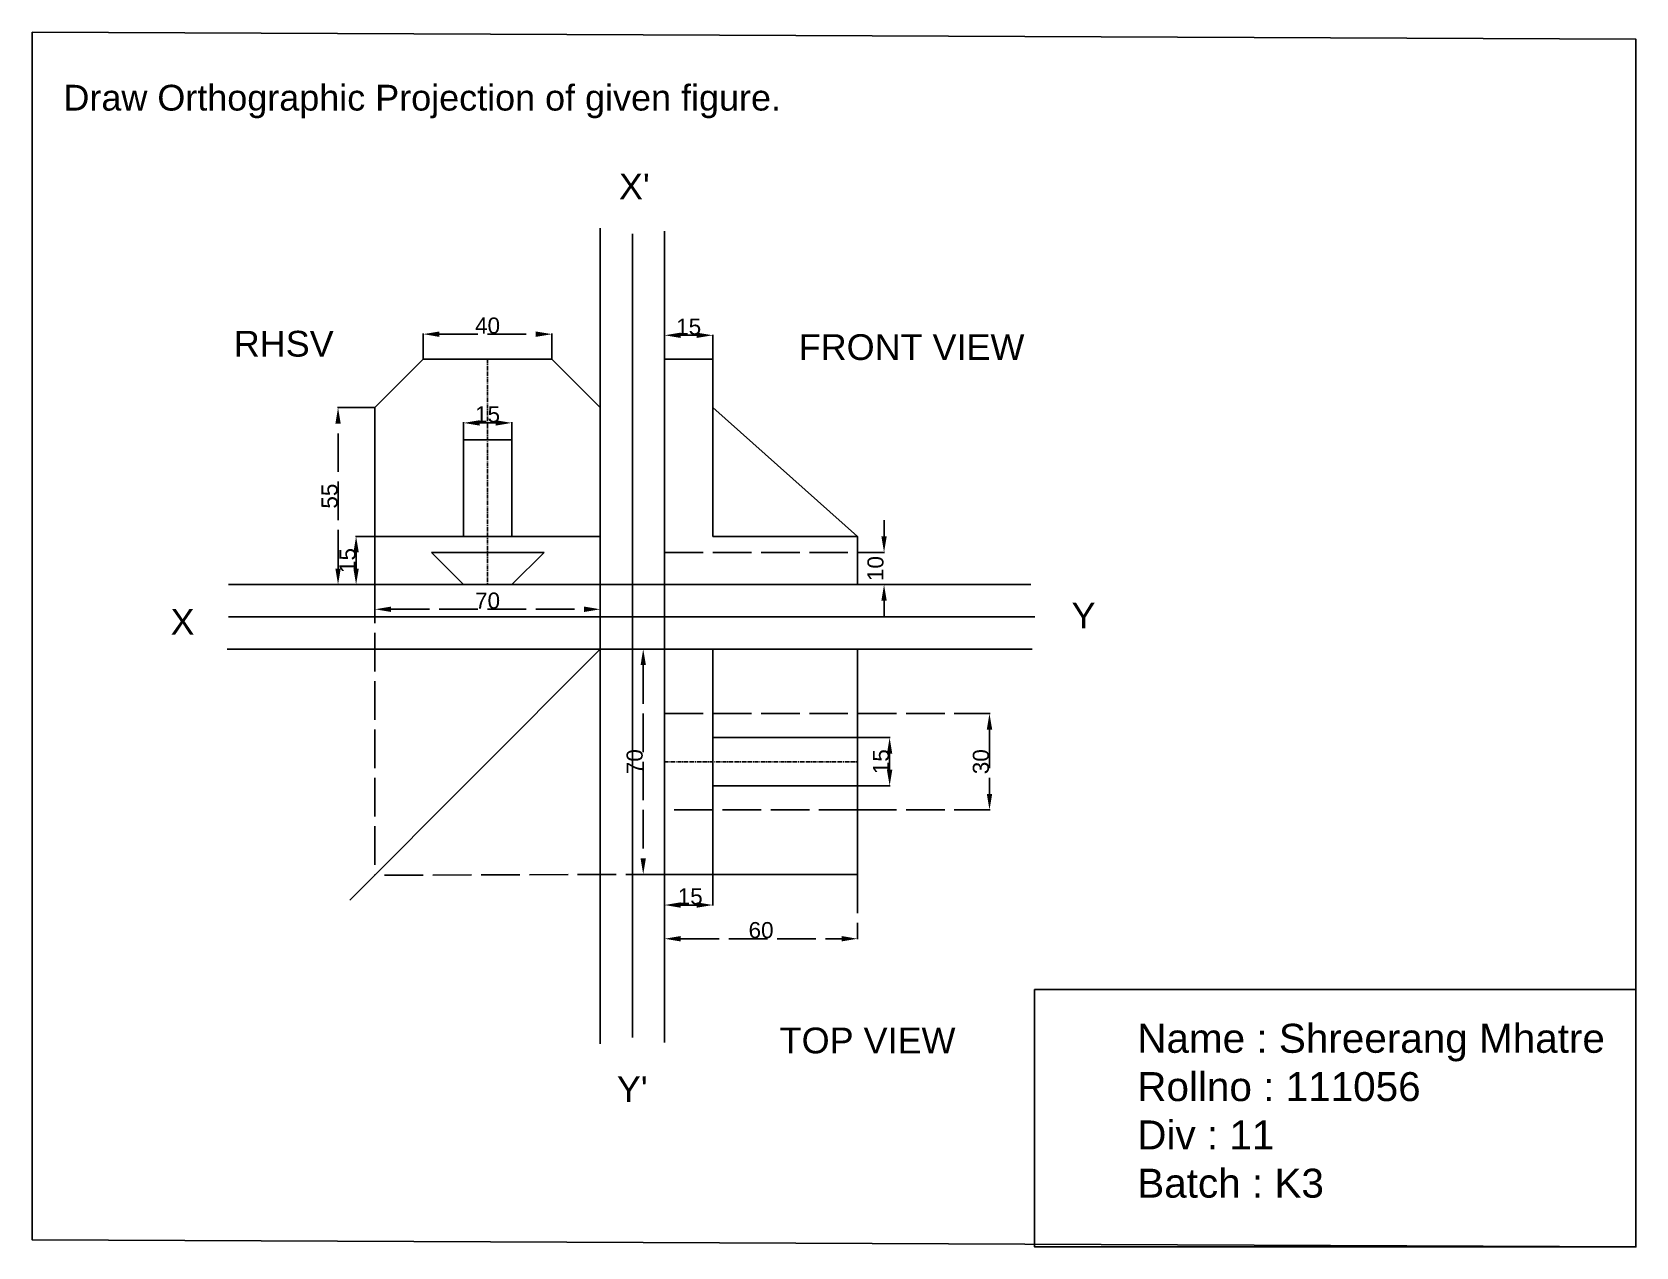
# Model space of a CAD drawing. Header units: inches. Extents: x -61 to 437, y -65 to 312.
import ezdxf

# ---------------------------------------------------------------- set-up
doc = ezdxf.new("R2010")
doc.units = ezdxf.units.IN
doc.header["$MEASUREMENT"] = 0
doc.linetypes.add('ACAD_ISO02W100', pattern=[15, 12, -3])
doc.linetypes.add('CENTER', pattern=[2, 1.25, -0.25, 0.25, -0.25])
doc.styles.add('Annotative', font='arial.ttf')
doc.styles.get("Standard").update_dxf_attribs({"font": 'arial.ttf'})
doc.dimstyles.get("Standard").update_dxf_attribs({"dimtxt": 5, "dimasz": 5, "dimexe": 0.18, "dimexo": 0.0625, "dimgap": 0.09, "dimtad": 1, "dimdec": 4, "dimzin": 0, "dimdsep": 46, "dimtxsty": 'Annotative', "dimcen": 0.09, "dimadec": 0, "dimazin": 0, "dimtfac": 1, "dimtdec": 4, "dimtofl": 0, "dimtmove": 0, "dimatfit": 3, "dimfxl": 1, "dimtolj": 1, "dimtzin": 0, "dimarcsym": 0})

# ---------------------------------------------------------------- blocks, each defined once
blk = doc.blocks.new('*D2')
at = {"color": 0, "linetype": 'ACAD_ISO02W100', "lineweight": -2, "transparency": 16777216}
for p, q in [((45.18, 195.78), (33.6, 195.78)), ((33.78, 145.78), (33.78, 190.78)), ((45.18, 140.78), (33.6, 140.78))]:
    blk.add_line(p, q, dxfattribs=at)
at = {"color": 0, "linetype": 'ACAD_ISO02W100', "transparency": 16777216}
for points in [[(32.95, 190.78), (34.61, 190.78), (33.78, 195.78)], [(32.95, 145.78), (34.61, 145.78), (33.78, 140.78)]]:
    blk.add_solid(points, dxfattribs=at)
at = {"layer": 'Defpoints', "color": 0, "linetype": 'ACAD_ISO02W100', "transparency": 16777216}
for p in [(33.78, 195.78), (45.24, 195.78), (45.24, 140.78)]:
    blk.add_point(p, dxfattribs=at)
at = {"color": 0, "linetype": 'ACAD_ISO02W100', "transparency": 16777216, "insert": (31.15, 168.28), "char_height": 5, "attachment_point": 5, "rotation": 90, "style": 'Annotative'}
blk.add_mtext('\\A1;55', dxfattribs=at)
blk = doc.blocks.new('*D3')
at = {"color": 0, "linetype": 'ACAD_ISO02W100', "lineweight": -2, "transparency": 16777216}
for p, q in [((60.24, 210.84), (60.24, 218.78)), ((65.24, 218.6), (95.24, 218.6)), ((100.24, 210.84), (100.24, 218.78))]:
    blk.add_line(p, q, dxfattribs=at)
at = {"color": 0, "linetype": 'ACAD_ISO02W100', "transparency": 16777216}
for points in [[(65.24, 219.43), (65.24, 217.76), (60.24, 218.6)], [(95.24, 219.43), (95.24, 217.76), (100.24, 218.6)]]:
    blk.add_solid(points, dxfattribs=at)
at = {"layer": 'Defpoints', "color": 0, "linetype": 'ACAD_ISO02W100', "transparency": 16777216}
for p in [(100.24, 218.6), (60.24, 210.78), (100.24, 210.78)]:
    blk.add_point(p, dxfattribs=at)
at = {"color": 0, "linetype": 'ACAD_ISO02W100', "transparency": 16777216, "insert": (80.24, 221.24), "char_height": 5, "attachment_point": 5, "style": 'Annotative'}
blk.add_mtext('\\A1;40', dxfattribs=at)
blk = doc.blocks.new('*D4')
at = {"color": 0, "linetype": 'ACAD_ISO02W100', "lineweight": -2, "transparency": 16777216}
for p, q in [((45.24, 140.72), (45.24, 132.95)), ((115.24, 140.72), (115.24, 132.95)), ((50.24, 133.13), (110.24, 133.13))]:
    blk.add_line(p, q, dxfattribs=at)
at = {"color": 0, "linetype": 'ACAD_ISO02W100', "transparency": 16777216}
for points in [[(50.24, 133.97), (50.24, 132.3), (45.24, 133.13)], [(110.24, 133.97), (110.24, 132.3), (115.24, 133.13)]]:
    blk.add_solid(points, dxfattribs=at)
at = {"layer": 'Defpoints', "color": 0, "linetype": 'ACAD_ISO02W100', "transparency": 16777216}
for p in [(45.24, 140.78), (115.24, 140.78), (115.24, 133.13)]:
    blk.add_point(p, dxfattribs=at)
at = {"color": 0, "linetype": 'ACAD_ISO02W100', "transparency": 16777216, "insert": (80.24, 135.78), "char_height": 5, "attachment_point": 5, "style": 'Annotative'}
blk.add_mtext('\\A1;70', dxfattribs=at)
blk = doc.blocks.new('*D5')
at = {"color": 0, "linetype": 'ACAD_ISO02W100', "lineweight": -2, "transparency": 16777216}
for p, q in [((72.74, 185.84), (72.74, 191.21)), ((77.74, 191.03), (82.74, 191.03)), ((87.74, 185.84), (87.74, 191.21))]:
    blk.add_line(p, q, dxfattribs=at)
at = {"color": 0, "linetype": 'ACAD_ISO02W100', "transparency": 16777216}
for points in [[(77.74, 191.86), (77.74, 190.19), (72.74, 191.03)], [(82.74, 191.86), (82.74, 190.19), (87.74, 191.03)]]:
    blk.add_solid(points, dxfattribs=at)
at = {"layer": 'Defpoints', "color": 0, "linetype": 'ACAD_ISO02W100', "transparency": 16777216}
for p in [(87.74, 191.03), (72.74, 185.78), (87.74, 185.78)]:
    blk.add_point(p, dxfattribs=at)
at = {"color": 0, "linetype": 'ACAD_ISO02W100', "transparency": 16777216, "insert": (80.24, 193.67), "char_height": 5, "attachment_point": 5, "style": 'Annotative'}
blk.add_mtext('\\A1;15', dxfattribs=at)
blk = doc.blocks.new('*D6')
at = {"color": 0, "linetype": 'ACAD_ISO02W100', "lineweight": -2, "transparency": 16777216}
for p, q in [((203.46, 155.78), (203.46, 160.78)), ((195.3, 150.78), (203.64, 150.78)), ((195.3, 140.78), (203.64, 140.78)), ((203.46, 135.78), (203.46, 130.78))]:
    blk.add_line(p, q, dxfattribs=at)
at = {"color": 0, "linetype": 'ACAD_ISO02W100', "transparency": 16777216}
for points in [[(202.63, 155.78), (204.29, 155.78), (203.46, 150.78)], [(202.63, 135.78), (204.29, 135.78), (203.46, 140.78)]]:
    blk.add_solid(points, dxfattribs=at)
at = {"layer": 'Defpoints', "color": 0, "linetype": 'ACAD_ISO02W100', "transparency": 16777216}
for p in [(195.24, 150.78), (195.24, 140.78), (203.46, 140.78)]:
    blk.add_point(p, dxfattribs=at)
at = {"color": 0, "linetype": 'ACAD_ISO02W100', "transparency": 16777216, "insert": (200.82, 145.78), "char_height": 5, "attachment_point": 5, "rotation": 90, "style": 'Annotative'}
blk.add_mtext('\\A1;10', dxfattribs=at)
blk = doc.blocks.new('*D7')
at = {"color": 0, "linetype": 'ACAD_ISO02W100', "lineweight": -2, "transparency": 16777216}
for p, q in [((135.24, 210.84), (135.24, 218.43)), ((140.24, 218.25), (145.24, 218.25)), ((150.24, 210.84), (150.24, 218.43))]:
    blk.add_line(p, q, dxfattribs=at)
at = {"color": 0, "linetype": 'ACAD_ISO02W100', "transparency": 16777216}
for points in [[(140.24, 219.08), (140.24, 217.42), (135.24, 218.25)], [(145.24, 219.08), (145.24, 217.42), (150.24, 218.25)]]:
    blk.add_solid(points, dxfattribs=at)
at = {"layer": 'Defpoints', "color": 0, "linetype": 'ACAD_ISO02W100', "transparency": 16777216}
for p in [(150.24, 218.25), (135.24, 210.78), (150.24, 210.78)]:
    blk.add_point(p, dxfattribs=at)
at = {"color": 0, "linetype": 'ACAD_ISO02W100', "transparency": 16777216, "insert": (142.74, 220.89), "char_height": 5, "attachment_point": 5, "style": 'Annotative'}
blk.add_mtext('\\A1;15', dxfattribs=at)
blk = doc.blocks.new('*D8')
at = {"color": 0, "linetype": 'ACAD_ISO02W100', "lineweight": -2, "transparency": 16777216}
for p, q in [((45.18, 155.78), (39.21, 155.78)), ((39.39, 150.78), (39.39, 145.78)), ((45.18, 140.78), (39.21, 140.78))]:
    blk.add_line(p, q, dxfattribs=at)
at = {"color": 0, "linetype": 'ACAD_ISO02W100', "transparency": 16777216}
for points in [[(38.56, 150.78), (40.22, 150.78), (39.39, 155.78)], [(38.56, 145.78), (40.22, 145.78), (39.39, 140.78)]]:
    blk.add_solid(points, dxfattribs=at)
at = {"layer": 'Defpoints', "color": 0, "linetype": 'ACAD_ISO02W100', "transparency": 16777216}
for p in [(45.24, 155.78), (39.39, 140.78), (45.24, 140.78)]:
    blk.add_point(p, dxfattribs=at)
at = {"color": 0, "linetype": 'ACAD_ISO02W100', "transparency": 16777216, "insert": (36.75, 148.28), "char_height": 5, "attachment_point": 5, "rotation": 90, "style": 'Annotative'}
blk.add_mtext('\\A1;15', dxfattribs=at)
blk = doc.blocks.new('*D9')
at = {"color": 0, "linetype": 'ACAD_ISO02W100', "lineweight": -2, "transparency": 16777216}
for p, q in [((135.18, 120.78), (128.44, 120.78)), ((128.62, 115.78), (128.62, 55.78)), ((135.18, 50.78), (128.44, 50.78))]:
    blk.add_line(p, q, dxfattribs=at)
at = {"color": 0, "linetype": 'ACAD_ISO02W100', "transparency": 16777216}
for points in [[(127.79, 115.78), (129.45, 115.78), (128.62, 120.78)], [(127.79, 55.78), (129.45, 55.78), (128.62, 50.78)]]:
    blk.add_solid(points, dxfattribs=at)
at = {"layer": 'Defpoints', "color": 0, "linetype": 'ACAD_ISO02W100', "transparency": 16777216}
for p in [(135.24, 120.78), (128.62, 50.78), (135.24, 50.78)]:
    blk.add_point(p, dxfattribs=at)
at = {"color": 0, "linetype": 'ACAD_ISO02W100', "transparency": 16777216, "insert": (125.98, 85.78), "char_height": 5, "attachment_point": 5, "rotation": 90, "style": 'Annotative'}
blk.add_mtext('\\A1;70', dxfattribs=at)
blk = doc.blocks.new('*D10')
at = {"color": 0, "linetype": 'ACAD_ISO02W100', "lineweight": -2, "transparency": 16777216}
for p, q in [((135.24, 50.72), (135.24, 30.6)), ((195.24, 50.72), (195.24, 30.6)), ((140.24, 30.78), (190.24, 30.78))]:
    blk.add_line(p, q, dxfattribs=at)
at = {"color": 0, "linetype": 'ACAD_ISO02W100', "transparency": 16777216}
for points in [[(140.24, 31.62), (140.24, 29.95), (135.24, 30.78)], [(190.24, 31.62), (190.24, 29.95), (195.24, 30.78)]]:
    blk.add_solid(points, dxfattribs=at)
at = {"layer": 'Defpoints', "color": 0, "linetype": 'ACAD_ISO02W100', "transparency": 16777216}
for p in [(135.24, 50.78), (195.24, 50.78), (195.24, 30.78)]:
    blk.add_point(p, dxfattribs=at)
at = {"color": 0, "linetype": 'ACAD_ISO02W100', "transparency": 16777216, "insert": (165.24, 33.43), "char_height": 5, "attachment_point": 5, "style": 'Annotative'}
blk.add_mtext('\\A1;60', dxfattribs=at)
blk = doc.blocks.new('*D11')
at = {"color": 0, "linetype": 'ACAD_ISO02W100', "lineweight": -2, "transparency": 16777216}
for p, q in [((135.24, 50.72), (135.24, 41.08)), ((150.24, 50.72), (150.24, 41.08)), ((140.24, 41.26), (145.24, 41.26))]:
    blk.add_line(p, q, dxfattribs=at)
at = {"color": 0, "linetype": 'ACAD_ISO02W100', "transparency": 16777216}
for points in [[(140.24, 42.09), (140.24, 40.42), (135.24, 41.26)], [(145.24, 42.09), (145.24, 40.42), (150.24, 41.26)]]:
    blk.add_solid(points, dxfattribs=at)
at = {"layer": 'Defpoints', "color": 0, "linetype": 'ACAD_ISO02W100', "transparency": 16777216}
for p in [(135.24, 50.78), (150.24, 50.78), (150.24, 41.26)]:
    blk.add_point(p, dxfattribs=at)
at = {"color": 0, "linetype": 'ACAD_ISO02W100', "transparency": 16777216, "insert": (143.21, 43.9), "char_height": 5, "attachment_point": 5, "style": 'Annotative'}
blk.add_mtext('\\A1;15', dxfattribs=at)
blk = doc.blocks.new('*D12')
at = {"color": 0, "linetype": 'ACAD_ISO02W100', "lineweight": -2, "transparency": 16777216}
for p, q in [((195.3, 93.28), (205.37, 93.28)), ((205.19, 88.28), (205.19, 83.28)), ((195.3, 78.28), (205.37, 78.28))]:
    blk.add_line(p, q, dxfattribs=at)
at = {"color": 0, "linetype": 'ACAD_ISO02W100', "transparency": 16777216}
for points in [[(204.35, 88.28), (206.02, 88.28), (205.19, 93.28)], [(204.35, 83.28), (206.02, 83.28), (205.19, 78.28)]]:
    blk.add_solid(points, dxfattribs=at)
at = {"layer": 'Defpoints', "color": 0, "linetype": 'ACAD_ISO02W100', "transparency": 16777216}
for p in [(195.24, 93.28), (195.24, 78.28), (205.19, 78.28)]:
    blk.add_point(p, dxfattribs=at)
at = {"color": 0, "linetype": 'ACAD_ISO02W100', "transparency": 16777216, "insert": (202.54, 85.78), "char_height": 5, "attachment_point": 5, "rotation": 90, "style": 'Annotative'}
blk.add_mtext('\\A1;15', dxfattribs=at)
blk = doc.blocks.new('*D13')
at = {"color": 0, "linetype": 'ACAD_ISO02W100', "lineweight": -2, "transparency": 16777216}
for p, q in [((195.3, 100.78), (236.4, 100.78)), ((236.22, 95.78), (236.22, 75.78)), ((195.3, 70.78), (236.4, 70.78))]:
    blk.add_line(p, q, dxfattribs=at)
at = {"color": 0, "linetype": 'ACAD_ISO02W100', "transparency": 16777216}
for points in [[(235.39, 95.78), (237.06, 95.78), (236.22, 100.78)], [(235.39, 75.78), (237.06, 75.78), (236.22, 70.78)]]:
    blk.add_solid(points, dxfattribs=at)
at = {"layer": 'Defpoints', "color": 0, "linetype": 'ACAD_ISO02W100', "transparency": 16777216}
for p in [(195.24, 100.78), (195.24, 70.78), (236.22, 70.78)]:
    blk.add_point(p, dxfattribs=at)
at = {"color": 0, "linetype": 'ACAD_ISO02W100', "transparency": 16777216, "insert": (233.58, 85.78), "char_height": 5, "attachment_point": 5, "rotation": 90, "style": 'Annotative'}
blk.add_mtext('\\A1;30', dxfattribs=at)

msp = doc.modelspace()

# ---------------------------------------------------------------- linework, layer by layer
at = {"color": 41, "true_color": 0xf4ee51}
for p, q in [((115.24113, 251.55336), (115.24113, -1.83571)), ((135.24113, 250.5808), (135.24113, -1.45558)), ((249.08278, 140.78047), (-0.26045, 140.78047)), ((249.48888, 120.78047), (-0.66654, 120.78047))]:
    msp.add_line(p, q, dxfattribs=at)
at = {"color": 240, "true_color": 0xed1f24}
for p, q in [((125.24113, 249.76689), (125.24113, 0.06495)), ((250.30107, 130.78047), (-0.26045, 130.78047))]:
    msp.add_line(p, q, dxfattribs=at)
at = {"color": 7}
for p, q in [((60.24113, 210.78047), (45.24113, 195.78047)), ((100.24113, 210.78047), (60.24113, 210.78047)), ((100.24113, 210.78047), (115.24113, 195.78047)), ((135.24113, 140.78047), (135.24113, 210.78047)), ((135.24113, 210.78047), (150.24113, 210.78047)), ((150.24113, 210.78047), (150.24113, 155.78047)), ((150.24113, 210.78047), (150.24113, 195.78047)), ((45.24113, 140.78047), (45.24113, 195.78047)), ((115.24113, 140.78047), (115.24113, 195.78047)), ((150.24113, 195.78047), (195.24113, 155.78047)), ((72.74113, 155.78047), (72.74113, 185.78047)), ((72.74113, 185.78047), (87.74113, 185.78047)), ((87.74113, 185.78047), (87.74113, 155.78047)), ((45.24113, 155.78047), (115.24113, 155.78047)), ((150.24113, 155.78047), (195.24113, 155.78047)), ((195.24113, 155.78047), (195.24113, 140.78047)), ((97.82567, 150.78047), (62.84417, 150.78047)), ((72.74113, 140.78047), (62.84417, 150.78047)), ((87.74113, 140.78047), (97.82567, 150.78047)), ((115.24113, 140.78047), (115.24113, 150.78047)), ((45.24113, 140.78047), (72.74113, 140.78047)), ((115.24113, 140.78047), (87.74113, 140.78047)), ((195.24113, 140.78047), (135.24113, 140.78047)), ((135.24113, 120.78047), (135.24113, 50.78047)), ((195.24113, 120.78047), (135.24113, 120.78047)), ((150.24113, 120.78047), (150.24113, 50.78047)), ((195.24113, 50.78047), (195.24113, 120.78047)), ((150.24113, 93.28047), (195.24113, 93.28047)), ((195.24113, 78.28047), (150.24113, 78.28047)), ((135.24113, 50.78047), (195.24113, 50.78047))]:
    msp.add_line(p, q, dxfattribs=at)
at = {"color": 6, "linetype": 'CENTER'}
for p, q in [((80.24113, 210.78047), (80.24113, 140.78047)), ((135.24113, 85.78047), (195.24113, 85.78047))]:
    msp.add_line(p, q, dxfattribs=at)
at = {"color": 143, "linetype": 'CENTER', "true_color": 0x7aafdf}
msp.add_line((80.24113, 210.78047), (100.24113, 210.78047), dxfattribs=at)
at = {"color": 143, "true_color": 0x7aafdf}
for p, q in [((45.24113, 195.78047), (45.24113, 140.78047)), ((45.24113, 140.78047), (45.24113, 155.78047)), ((115.24113, 155.78047), (115.24113, 140.78047)), ((72.74113, 140.78047), (45.24113, 140.78047)), ((115.24113, 140.78047), (87.74113, 140.78047)), ((135.24113, 120.78047), (150.24113, 120.78047)), ((150.24113, 85.78047), (150.24113, 93.28047)), ((150.24113, 78.28047), (150.24113, 93.28047)), ((195.24113, 93.28047), (195.24113, 78.28047))]:
    msp.add_line(p, q, dxfattribs=at)
at = {"color": 30, "linetype": 'ACAD_ISO02W100', "true_color": 0xf8991e}
for p, q in [((135.24113, 150.78047), (195.24113, 150.78047)), ((135.24113, 100.78047), (195.24113, 100.78047)), ((195.24113, 70.78047), (135.24113, 70.78047))]:
    msp.add_line(p, q, dxfattribs=at)
at = {"color": 41, "linetype": 'ACAD_ISO02W100', "true_color": 0xf4ee51}
for p in [(45.24113, 140.78047), (135.24113, 50.78047)]:
    msp.add_line(p, (45.24113, 50.51041), dxfattribs=at)
msp.add_line((125.24113, 130.78047), (250.30107, 130.78047))
at = {"color": 41, "linetype": 'Continuous', "true_color": 0xf4ee51}
msp.add_line((115.24113, 120.78047), (37.47945, 42.71877), dxfattribs=at)
at = {"color": 143, "linetype": 'ACAD_ISO02W100', "true_color": 0x7aafdf}
msp.add_line((135.24113, 85.78047), (135.24113, 100.78047), dxfattribs=at)
at = {"color": 7, "linetype": 'ACAD_ISO02W100'}
msp.add_line((195.24113, 100.78047), (195.24113, 70.78047), dxfattribs=at)
at = {"color": 7, "linetype": 'Continuous'}
for points in [[(-61.31124, 312.43954), (437.11979, 310.23351), (437.11979, -64.9527), (-61.31124, -62.74667)], [(250.22095, 14.98306), (437.11979, 14.98306), (437.11979, -64.9527), (250.22095, -64.9527)]]:
    msp.add_lwpolyline(points, close=True, dxfattribs=at)

# ---------------------------------------------------------------- texts
at = {"color": 143, "linetype": 'ACAD_ISO02W100', "true_color": 0x7aafdf, "attachment_point": 1}
for s, width, insert, char_height in [('{\\C7;Draw Orthographic Projection of given figure.}', 459.6283337, (-51.55674, 296.06116), 8), ("{\\C7;X'}", 29.4901111, (121.06856, 268.49229), 8), ('{\\C7;RHSV}', 88.4703332, (1.38416, 219.62992), 8), ('{\\C7;FRONT VIEW}', 104.8537277, (176.93745, 218.58165), 8), ('{\\C7;Y}', 53.7375336, (261.72672, 135.17835), 8), ('{\\C256;X}', 34.7327972, (-18.27504, 133.20819), 8), ('{\\C7;TOP VIEW}', 108.1304056, (171.02192, 3.17784), 8), ('{\\C4;Name : Shreerang Mhatre\\PRollno : 111056\\PDiv : 11\\PBatch : K3}', 188.8942039, (282.14673, 4.35023), 9), ("{\\C7;Y'}", 49.1501835, (120.41128, -11.92669), 8)]:
    msp.add_mtext_dynamic_manual_height_columns(s, width=width, gutter_width=155.07307, heights=[0], dxfattribs=dict(at, insert=insert, char_height=char_height))

# ---------------------------------------------------------------- dimensions: what is measured, and where the dimension line sits
at = {"color": 3, "linetype": 'ACAD_ISO02W100'}
for base, p1, p2, text, picture, middle in [((100.24113, 218.59518), (60.24113, 210.78047), (100.24113, 210.78047), '40', '*D3', (80.24113, 221.23804)), ((150.24113, 218.25057), (135.24113, 210.78047), (150.24113, 210.78047), '15', '*D7', (142.74113, 220.89344)), ((87.74113, 191.02663), (72.74113, 185.78047), (87.74113, 185.78047), '15', '*D5', (80.24113, 193.6695)), ((115.24113, 133.13268), (45.24113, 140.78047), (115.24113, 140.78047), '70', '*D4', (80.24113, 135.77555)), ((195.24113, 30.78446), (135.24113, 50.78047), (195.24113, 50.78047), '60', '*D10', (165.24113, 33.42732))]:
    dim = msp.add_linear_dim(base=base, p1=p1, p2=p2, text=text, dimstyle='Standard', dxfattribs=at)
    dim.commit()
    dim.dimension.update_dxf_attribs({"geometry": picture, "text_midpoint": middle})
for base, p1, p2, text, picture, middle in [((33.77844, 195.78047), (45.24113, 140.78047), (45.24113, 195.78047), '55', '*D2', (31.14581, 168.28047)), ((203.46089, 140.78047), (195.24113, 150.78047), (195.24113, 140.78047), '10', '*D6', (200.81802, 145.78047)), ((39.38854, 140.78047), (45.24113, 155.78047), (45.24113, 140.78047), '15', '*D8', (36.74567, 148.28047)), ((128.62127, 50.78047), (135.24113, 120.78047), (135.24113, 50.78047), '70', '*D9', (125.97841, 85.78047)), ((236.22477, 70.78047), (195.24113, 100.78047), (195.24113, 70.78047), '30', '*D13', (233.5802, 85.78047)), ((205.1853, 78.28047), (195.24113, 93.28047), (195.24113, 78.28047), '15', '*D12', (202.54244, 85.78047))]:
    dim = msp.add_linear_dim(base=base, p1=p1, p2=p2, angle=90, text=text, dimstyle='Standard', dxfattribs=at)
    dim.commit()
    dim.dimension.update_dxf_attribs({"geometry": picture, "text_midpoint": middle})
dim = msp.add_linear_dim(base=(150.24113, 41.25819), p1=(135.24113, 50.78047), p2=(150.24113, 50.78047), text='15', dimstyle='Standard', dxfattribs=at)
dim.commit()
dim.dimension.update_dxf_attribs({"geometry": '*D11', "text_midpoint": (143.20676, 41.25819), "dimtype": 160})

doc.saveas('drawing.dxf')
